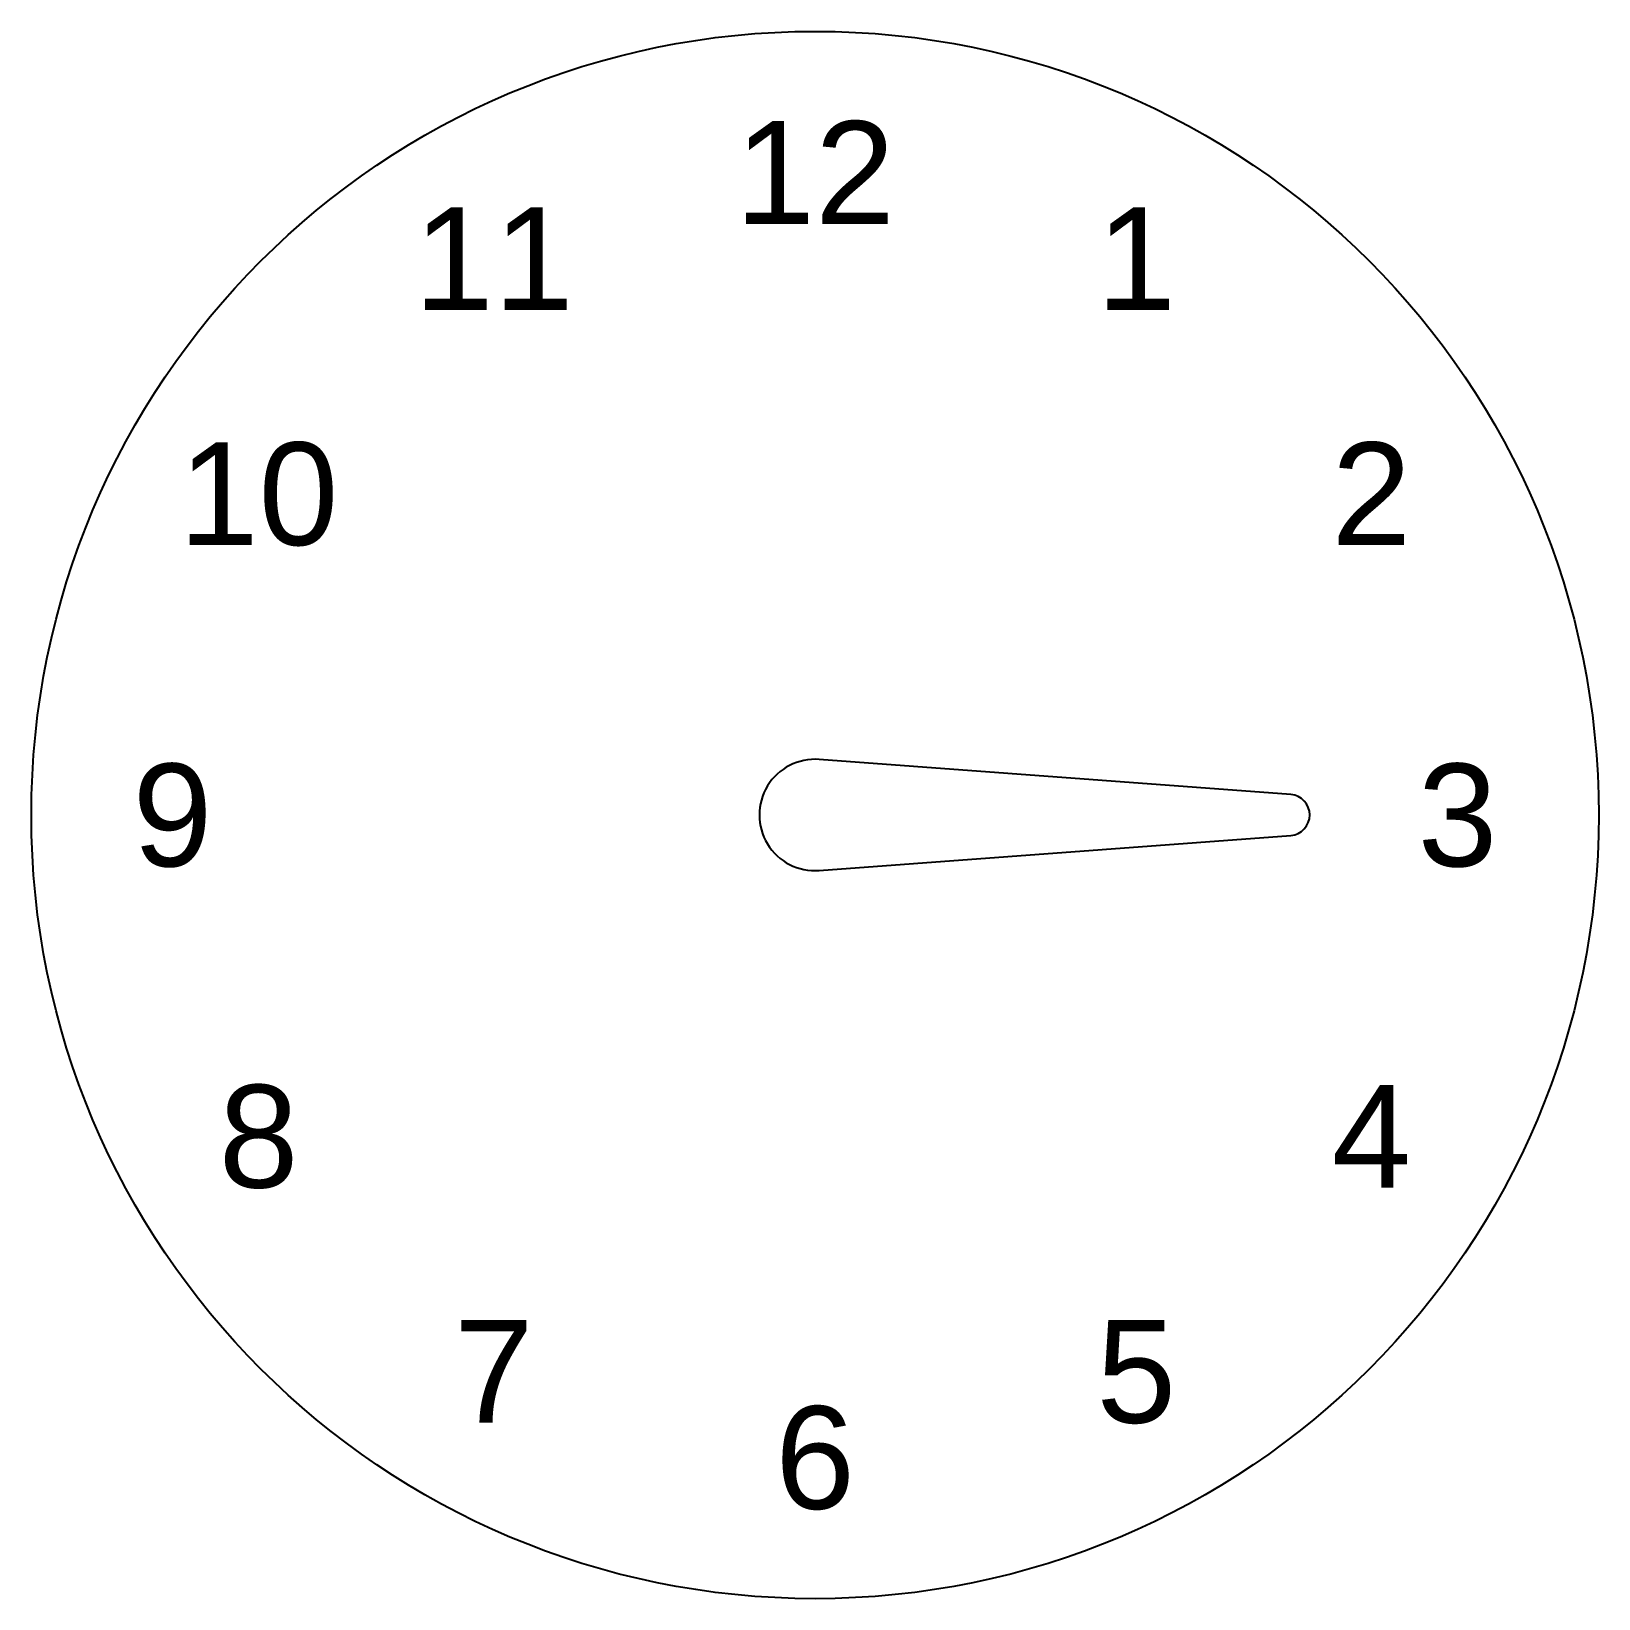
# Model space of a CAD drawing. Header units: millimetres. Extents: x 892 to 1243, y 510 to 861.
import ezdxf
from ezdxf.enums import TextEntityAlignment as Align

# ---------------------------------------------------------------- set-up
doc = ezdxf.new("R2010")
doc.units = ezdxf.units.MM
doc.styles.get("Standard").update_dxf_attribs({"font": 'ARIAL.TTF'})

msp = doc.modelspace()

# ---------------------------------------------------------------- linework, layer by layer
msp.add_lwpolyline([(1174.28, 681.13, 0.928495), (1174.28, 690.32), (1068.53, 698.17, 1.077012), (1068.53, 673.28)], format="xyb", close=True)
msp.add_circle((1067.61, 685.72), 175.71)

# ---------------------------------------------------------------- texts
for s, height, p in [('12', 23.029, (1067.61, 829.78)), ('11', 23.029, (995.58, 810.48)), ('1', 23.03, (1139.64, 810.48)), ('10', 23.029, (942.85, 757.75)), ('2', 23.03, (1192.37, 757.75)), ('9', 23.03, (923.55, 685.72)), ('3', 23.03, (1211.67, 685.72)), ('8', 23.03, (942.85, 613.69)), ('4', 23.03, (1192.37, 613.69)), ('7', 23.03, (995.58, 560.96)), ('5', 23.03, (1139.64, 560.96)), ('6', 23.03, (1067.61, 541.66))]:
    msp.add_text(s, height=height).set_placement(p, align=Align.MIDDLE_CENTER)

doc.saveas('drawing.dxf')
